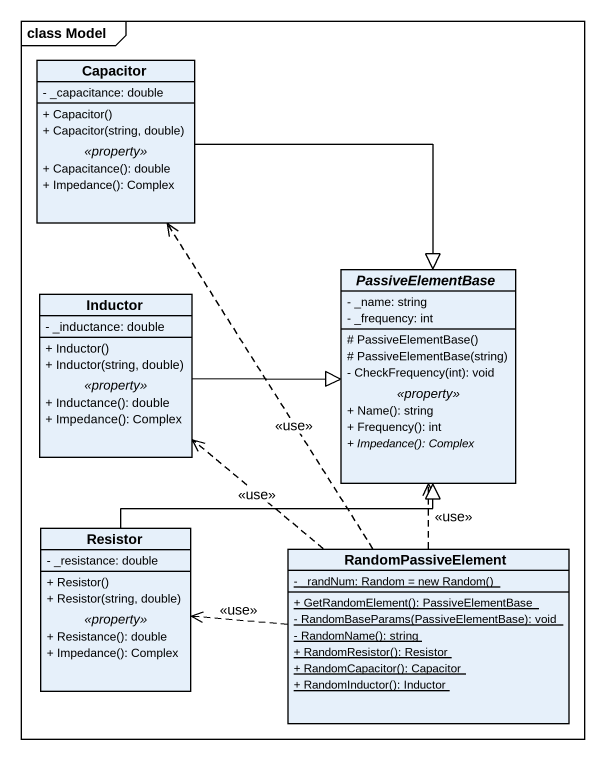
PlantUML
@startuml
mainframe class Model
hide circle
hide empty members
skinparam classAttributeIconSize 0
class Capacitor {
  - _capacitance: double
  --
  + Capacitor()
  + Capacitor(string, double)
  .. <<property>> ..
  + Capacitance(): double
  + Impedance(): Complex
}
abstract class PassiveElementBase {
  - _name: string
  - _frequency: int
  --
  # PassiveElementBase()
  # PassiveElementBase(string)
  - CheckFrequency(int): void
  .. <<property>> ..
  + Name(): string
  + Frequency(): int
  {abstract} + Impedance(): Complex
}
class Inductor {
  - _inductance: double
  --
  + Inductor()
  + Inductor(string, double)
  .. <<property>> ..
  + Inductance(): double
  + Impedance(): Complex
}
class Resistor {
  - _resistance: double
  --
  + Resistor()
  + Resistor(string, double)
  .. <<property>> ..
  + Resistance(): double
  + Impedance(): Complex
}
class RandomPassiveElement {
  {static} {field} - _randNum: Random = new Random()
  {static} + GetRandomElement(): PassiveElementBase
  {static} - RandomBaseParams(PassiveElementBase): void
  {static} - RandomName(): string
  {static} + RandomResistor(): Resistor
  {static} + RandomCapacitor(): Capacitor
  {static} + RandomInductor(): Inductor
}
Capacitor --|> PassiveElementBase
Inductor -right-|> PassiveElementBase
Resistor -up-|> PassiveElementBase
RandomPassiveElement .up.> Capacitor : <<use>>
RandomPassiveElement .up.> PassiveElementBase : <<use>>
RandomPassiveElement .up.> Inductor : <<use>>
RandomPassiveElement .left.> Resistor : <<use>>
@enduml
